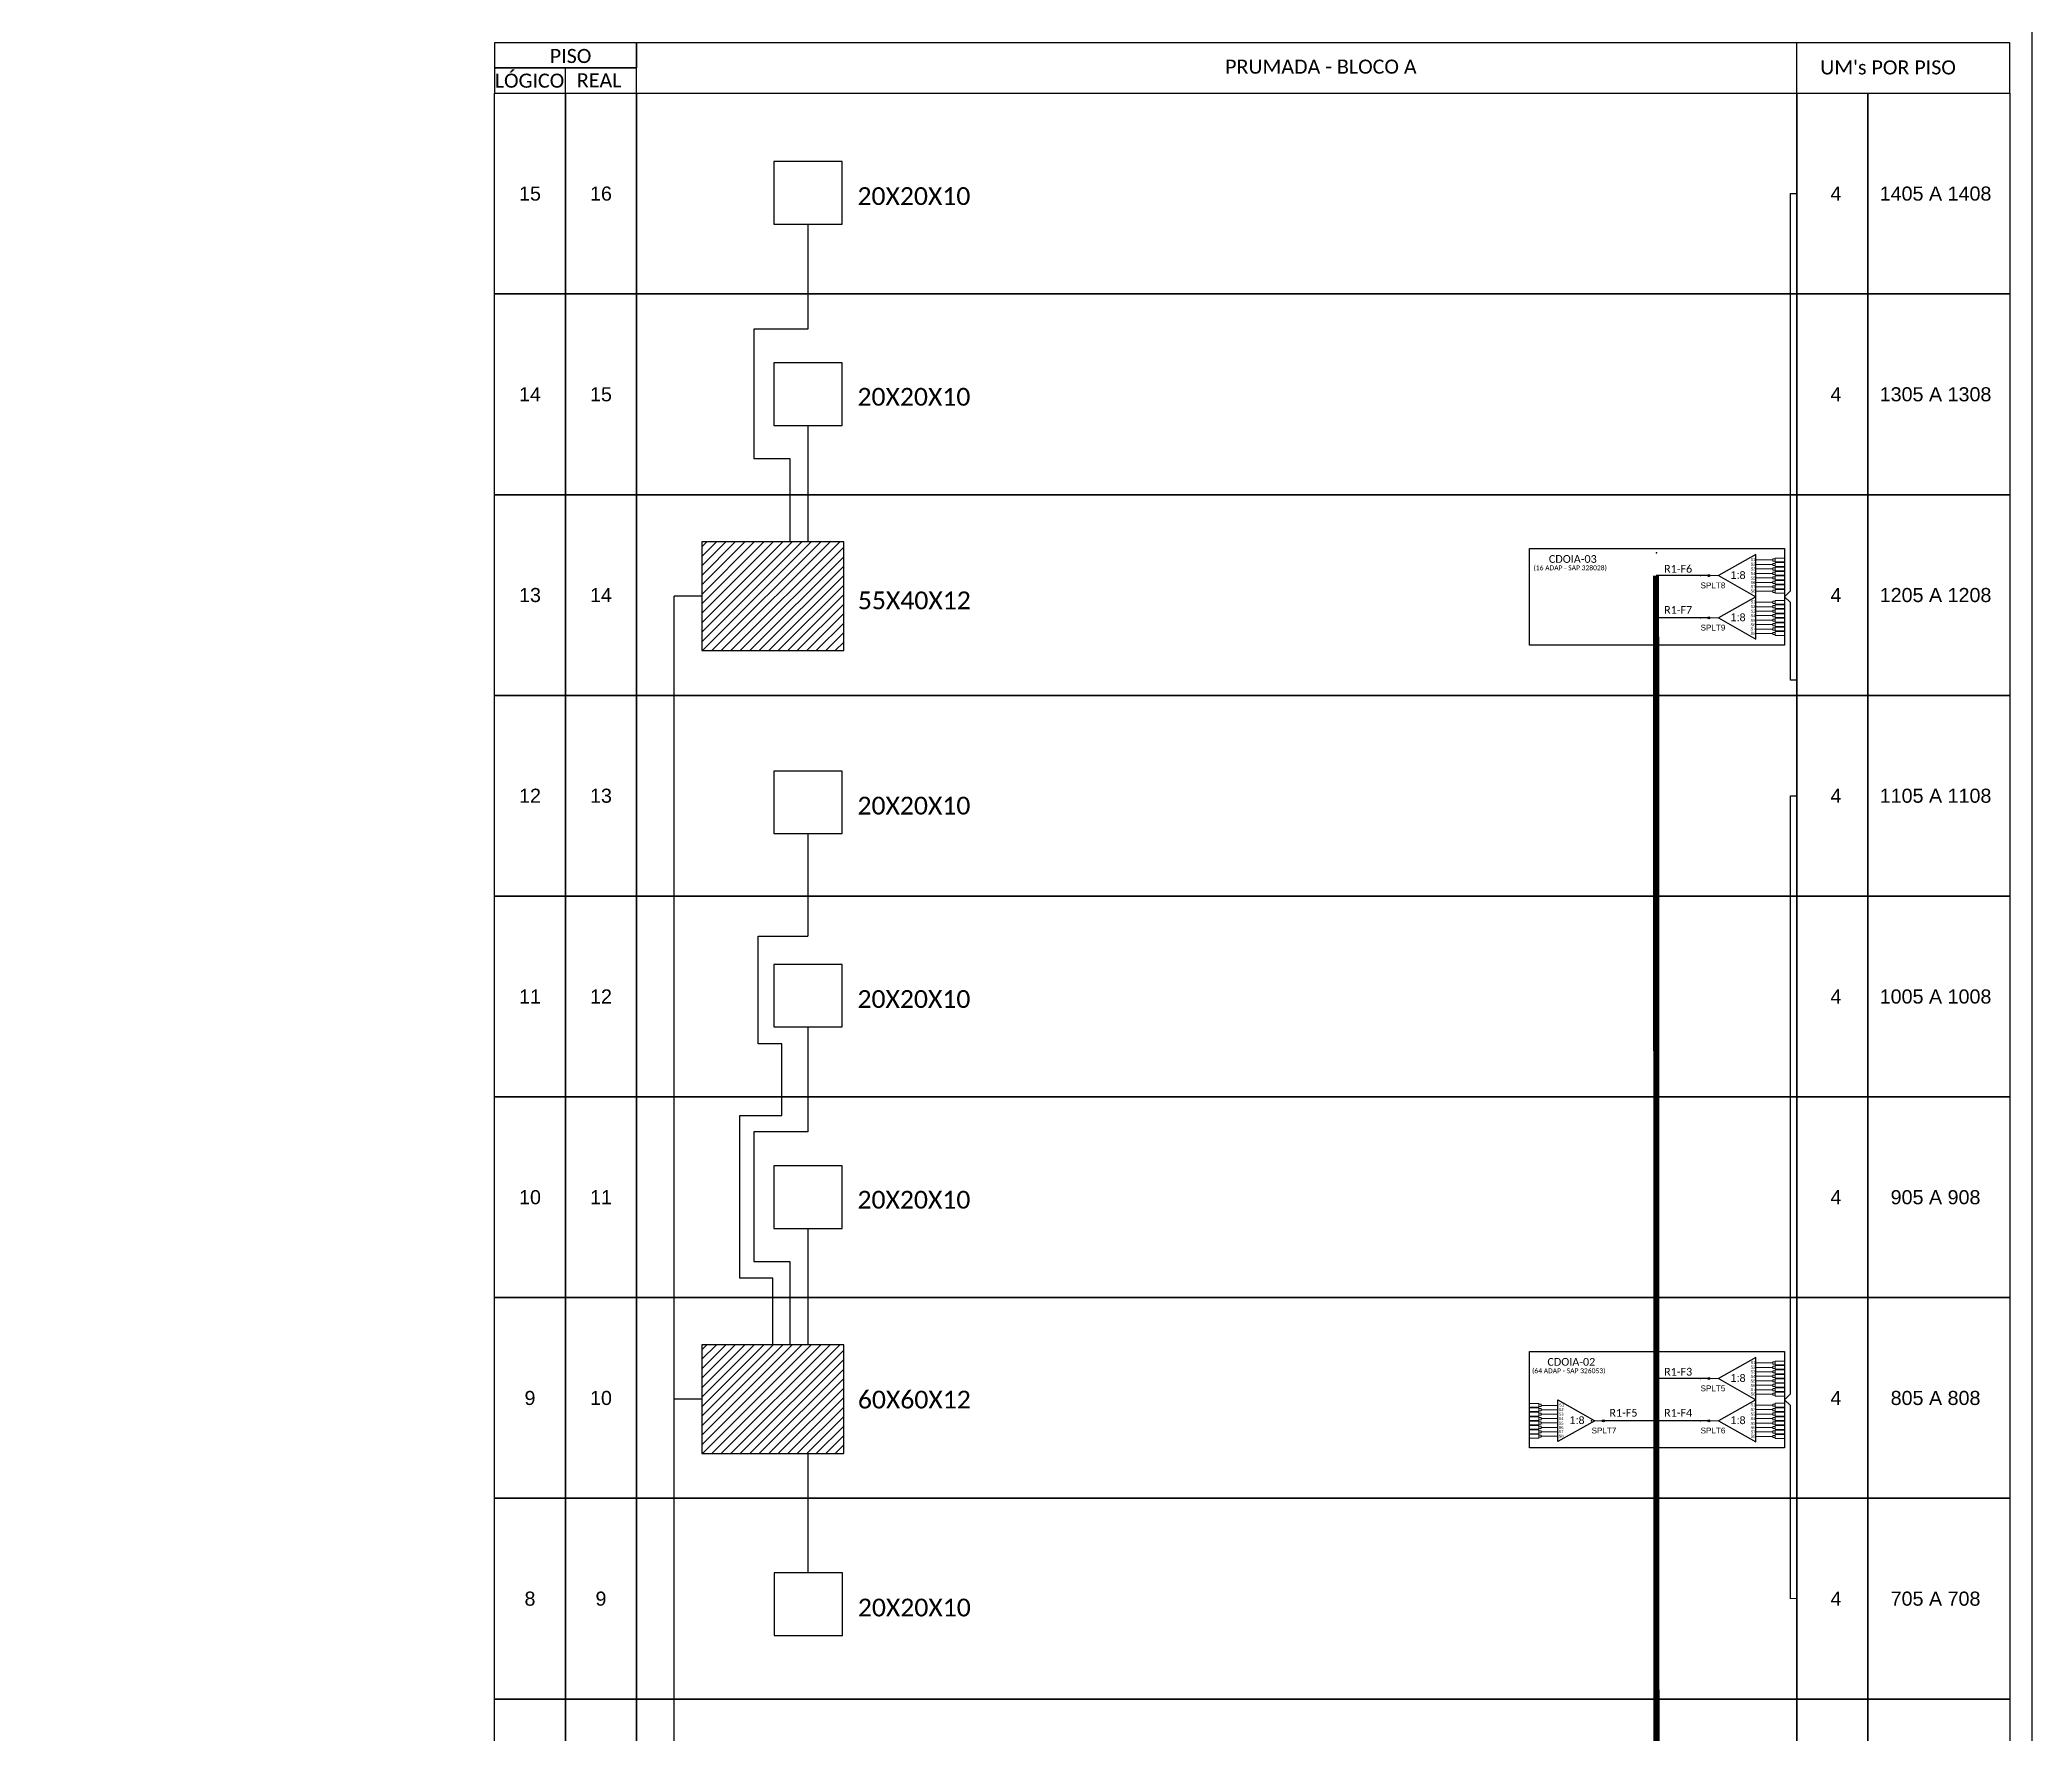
# Model space of a CAD drawing. Header units: inches. Extents: x 1895 to 3364, y -32 to 807.
# Drawn here: x 3067.3 to 3364.3, y 274.2 to 526.7 of the extents above; entities that cross this region are included whole.
import ezdxf
from ezdxf.enums import TextEntityAlignment as Align

# ---------------------------------------------------------------- set-up
doc = ezdxf.new("R2010")
doc.units = ezdxf.units.IN
doc.header["$MEASUREMENT"] = 0
doc.styles.add('ARIAL', font='arial.ttf')
doc.styles.add('WMF-Calibri0', font='calibri.ttf')

# ---------------------------------------------------------------- blocks, each defined once
blk = doc.blocks.new('SPLT_1-8_SC-APC')
at = {"color": 1}
blk.add_lwpolyline([(-7.37, -2.1), (-17.04, -7.55), (-7.37, -13), (-7.37, -2.1)], dxfattribs=at)
at = {"color": 3, "lineweight": 0}
for points in [[(-2.99, -3.51), (-7.37, -3.51)], [(-7.37, -4.66), (-2.99, -4.66)], [(-2.41, -3.02), (-2.41, -4)], [(-2.41, -3.02), (0, -3.02)], [(-2.41, -4), (0, -4)], [(-2.41, -4.17), (-2.41, -5.16)], [(-2.41, -4.17), (0, -4.17)], [(-7.37, -5.82), (-2.99, -5.82)], [(-7.37, -6.97), (-2.99, -6.97)], [(-7.37, -8.12), (-2.99, -8.12)], [(-7.37, -9.28), (-2.99, -9.28)], [(-2.41, -5.16), (0, -5.16)], [(-2.41, -5.32), (-2.41, -6.31)], [(-2.41, -5.32), (0, -5.32)], [(-2.41, -6.31), (0, -6.31)], [(-2.41, -6.48), (-2.41, -7.46)], [(-2.41, -6.48), (0, -6.48)], [(-2.41, -7.46), (0, -7.46)], [(-2.41, -7.63), (-2.41, -8.62)], [(-2.41, -7.63), (0, -7.63)], [(-2.41, -8.62), (0, -8.62)], [(-2.41, -8.78), (-2.41, -9.77)], [(-2.41, -8.78), (0, -8.78)], [(-2.41, -9.77), (0, -9.77)], [(-2.41, -9.94), (-2.41, -10.92)], [(-2.41, -9.94), (0, -9.94)], [(-7.37, -10.43), (-2.99, -10.43)], [(-7.37, -11.58), (-2.99, -11.58)], [(-2.41, -10.92), (0, -10.92)], [(-2.41, -11.09), (-2.41, -12.08)], [(-2.41, -11.09), (0, -11.09)], [(-2.41, -12.08), (0, -12.08)]]:
    blk.add_lwpolyline(points, dxfattribs=at)
for points in [[(-2.99, -3.22), (-2.41, -3.22), (-2.41, -3.8), (-2.99, -3.8)], [(-2.99, -4.38), (-2.41, -4.38), (-2.41, -4.95), (-2.99, -4.95)], [(-2.99, -5.53), (-2.41, -5.53), (-2.41, -6.1), (-2.99, -6.1)], [(-2.99, -6.68), (-2.41, -6.68), (-2.41, -7.26), (-2.99, -7.26)], [(-2.99, -7.84), (-2.41, -7.84), (-2.41, -8.41), (-2.99, -8.41)], [(-2.99, -8.99), (-2.41, -8.99), (-2.41, -9.56), (-2.99, -9.56)], [(-2.99, -10.14), (-2.41, -10.14), (-2.41, -10.72), (-2.99, -10.72)], [(-2.99, -11.3), (-2.41, -11.3), (-2.41, -11.87), (-2.99, -11.87)]]:
    blk.add_lwpolyline(points, close=True, dxfattribs=at)
at = {"color": 1, "lineweight": 0}
blk.add_lwpolyline([(-17.04, -7.55), (-19.26, -7.55)], dxfattribs=at)
at = {"color": 1, "style": 'ARIAL'}
for s, height, p in [('S1', 0.75, (-8.74, -3.78)), ('S2', 0.75, (-8.74, -4.97)), ('1:8', 2, (-13.91, -8.4)), ('S3', 0.75, (-8.74, -6.18)), ('S4', 0.75, (-8.74, -7.36)), ('S5', 0.75, (-8.74, -8.57)), ('S6', 0.75, (-8.74, -9.69)), ('S7', 0.75, (-8.74, -10.78)), ('S8', 0.75, (-8.74, -11.9))]:
    blk.add_text(s, height=height, dxfattribs=at).set_placement(p)
blk = doc.blocks.new('SPLITTER_')
blk.add_point((0, 0))
at = {"style": 'ARIAL', "flags": 4}
blk.add_attdef('SPLT', (0, -3.26), '', height=1.5, dxfattribs=at)
blk = doc.blocks.new('A$C415C251F')
at = {"color": 3}
blk.add_point((0, 0), dxfattribs=at)
blk = doc.blocks.new('LEG_CDOIA8_C-SPLT_DIR')
at = {"color": 3}
blk.add_blockref('A$C415C251F', (0, 0), dxfattribs=at)
at = {"color": 1, "style": 'WMF-Calibri0', "flags": 4}
blk.add_attdef('CDO', (-26.84, -2.61), '', height=2, dxfattribs=at)
blk.add_attdef('MODELO', text='', height=1.5, dxfattribs=at).set_placement((-22.23, -4.54), align=Align.CENTER)
at = {"style": 'ARIAL', "flags": 4}
blk.add_attdef('SPLITAGEM', text='', height=1.5, dxfattribs=at).set_placement((-18.36, -12.59), align=Align.CENTER)
blk = doc.blocks.new('SPLT_1-8_SC-APC_ESQ')
at = {"color": 3, "lineweight": 0}
for points in [[(2.41, -3.02), (0, -3.02)], [(2.41, -4), (0, -4)], [(2.41, -4.17), (0, -4.17)], [(2.41, -5.16), (0, -5.16)], [(2.41, -3.02), (2.41, -4)], [(2.41, -4.17), (2.41, -5.16)], [(2.99, -3.51), (7.37, -3.51)], [(7.37, -4.66), (2.99, -4.66)], [(2.41, -5.32), (0, -5.32)], [(2.41, -6.31), (0, -6.31)], [(2.41, -6.48), (0, -6.48)], [(2.41, -7.46), (0, -7.46)], [(2.41, -7.63), (0, -7.63)], [(2.41, -8.62), (0, -8.62)], [(2.41, -8.78), (0, -8.78)], [(2.41, -9.77), (0, -9.77)], [(2.41, -9.94), (0, -9.94)], [(2.41, -5.32), (2.41, -6.31)], [(2.41, -6.48), (2.41, -7.46)], [(2.41, -7.63), (2.41, -8.62)], [(2.41, -8.78), (2.41, -9.77)], [(2.41, -9.94), (2.41, -10.92)], [(7.37, -5.82), (2.99, -5.82)], [(7.37, -6.97), (2.99, -6.97)], [(7.37, -8.12), (2.99, -8.12)], [(7.37, -9.28), (2.99, -9.28)], [(2.41, -10.92), (0, -10.92)], [(2.41, -11.09), (0, -11.09)], [(2.41, -12.08), (0, -12.08)], [(2.41, -11.09), (2.41, -12.08)], [(7.37, -10.43), (2.99, -10.43)], [(7.37, -11.58), (2.99, -11.58)]]:
    blk.add_lwpolyline(points, dxfattribs=at)
for points in [[(2.99, -3.22), (2.41, -3.22), (2.41, -3.8), (2.99, -3.8)], [(2.99, -4.38), (2.41, -4.38), (2.41, -4.95), (2.99, -4.95)], [(2.99, -5.53), (2.41, -5.53), (2.41, -6.1), (2.99, -6.1)], [(2.99, -6.68), (2.41, -6.68), (2.41, -7.26), (2.99, -7.26)], [(2.99, -7.84), (2.41, -7.84), (2.41, -8.41), (2.99, -8.41)], [(2.99, -8.99), (2.41, -8.99), (2.41, -9.56), (2.99, -9.56)], [(2.99, -10.14), (2.41, -10.14), (2.41, -10.72), (2.99, -10.72)], [(2.99, -11.3), (2.41, -11.3), (2.41, -11.87), (2.99, -11.87)]]:
    blk.add_lwpolyline(points, close=True, dxfattribs=at)
at = {"color": 1}
blk.add_lwpolyline([(7.37, -2.1), (17.04, -7.55), (7.37, -13), (7.37, -2.1)], dxfattribs=at)
at = {"color": 1, "lineweight": 0}
blk.add_lwpolyline([(17.04, -7.55), (19.26, -7.55)], dxfattribs=at)
at = {"color": 1, "style": 'ARIAL'}
for s, height, p in [('S2', 0.75, (7.56, -4.97)), ('S1', 0.75, (7.7, -3.78)), ('S5', 0.75, (7.55, -8.57)), ('S3', 0.75, (7.55, -6.18)), ('S4', 0.75, (7.55, -7.36)), ('S6', 0.75, (7.55, -9.69)), ('S7', 0.75, (7.55, -10.78)), ('1:8', 2, (10.45, -8.4)), ('S8', 0.75, (7.55, -11.9))]:
    blk.add_text(s, height=height, dxfattribs=at).set_placement(p)

msp = doc.modelspace()

# ---------------------------------------------------------------- hatches: boundary and pattern name
h = msp.add_hatch()
h.set_pattern_fill('ANSI31', color=1, scale=8, style=0)
h.set_pattern_definition([(45, (221.5145, 169.6122), (-0.70710678, 0.70710678), [])])
h.paths.add_polyline_path([(3165.94, 451.84), (3165.94, 435.61), (3187.11, 435.61), (3187.11, 451.84)])
h = msp.add_hatch(color=3)
h.dxf.hatch_style = 1
edge = h.paths.add_edge_path()
edge.add_arc((3316.07, 446.79), 0.148, 0, 360)
h = msp.add_hatch(color=3)
h.dxf.hatch_style = 1
edge = h.paths.add_edge_path()
edge.add_arc((3316.07, 446.79), 0.148, 0, 360)
h = msp.add_hatch(color=3)
h.dxf.hatch_style = 1
edge = h.paths.add_edge_path()
edge.add_arc((3316.07, 440.49), 0.148, 0, 360)
h = msp.add_hatch(color=3)
h.dxf.hatch_style = 1
edge = h.paths.add_edge_path()
edge.add_arc((3316.07, 440.49), 0.148, 0, 360)
h = msp.add_hatch()
h.set_pattern_fill('ANSI31', color=1, scale=8, style=0)
h.set_pattern_definition([(45, (221.5145, 49.9123), (-0.70710678, 0.70710678), [])])
h.paths.add_polyline_path([(3165.94, 332.14), (3165.94, 315.91), (3187.11, 315.91), (3187.11, 332.14)])
h = msp.add_hatch(color=3)
h.dxf.hatch_style = 1
edge = h.paths.add_edge_path()
edge.add_arc((3316.07, 327.09), 0.148, 0, 360)
h = msp.add_hatch(color=3)
h.dxf.hatch_style = 1
edge = h.paths.add_edge_path()
edge.add_arc((3316.07, 327.09), 0.148, 0, 360)
h = msp.add_hatch(color=3)
h.dxf.hatch_style = 1
edge = h.paths.add_edge_path()
edge.add_arc((3300.35, 320.79), 0.148, 0, 360)
h = msp.add_hatch(color=3)
h.dxf.hatch_style = 1
edge = h.paths.add_edge_path()
edge.add_arc((3300.35, 320.79), 0.148, 0, 360)
h = msp.add_hatch(color=3)
h.dxf.hatch_style = 1
edge = h.paths.add_edge_path()
edge.add_arc((3316.07, 320.79), 0.148, 0, 360)
h = msp.add_hatch(color=3)
h.dxf.hatch_style = 1
edge = h.paths.add_edge_path()
edge.add_arc((3316.07, 320.79), 0.148, 0, 360)

# ---------------------------------------------------------------- linework, layer by layer
for points in [[(2770.27, 806.63), (2770.27, -31.94), (3364.27, -31.94), (3364.27, 806.63), (2770.27, 806.63)], [(3156.21, 518.71), (3360.93, 518.71), (3360.93, 526.23), (3156.21, 526.23), (3156.21, 526.23), (3156.21, 522.47)], [(3329.18, 518.71), (3329.18, 526.23)], [(3145.63, 518.71), (3145.63, 522.47)]]:
    msp.add_lwpolyline(points)
for points in [[(3135.05, 522.47), (3156.21, 522.47), (3156.21, 526.23), (3135.05, 526.23)], [(3135.05, 518.71), (3156.21, 518.71), (3156.21, 522.47), (3135.05, 522.47)], [(3186.87, 508.54), (3176.68, 508.54), (3176.68, 499.21), (3186.87, 499.21)], [(3186.87, 478.51), (3176.68, 478.51), (3176.68, 469.17), (3186.87, 469.17)], [(3187.11, 451.84), (3165.94, 451.84), (3165.94, 435.61), (3187.11, 435.61)], [(3186.87, 417.66), (3176.68, 417.66), (3176.68, 408.33), (3186.87, 408.33)], [(3186.87, 388.84), (3176.68, 388.84), (3176.68, 379.51), (3186.87, 379.51)], [(3186.87, 358.81), (3176.68, 358.81), (3176.68, 349.47), (3186.87, 349.47)], [(3186.93, 298.12), (3176.74, 298.12), (3176.74, 288.79), (3186.93, 288.79)]]:
    msp.add_lwpolyline(points, close=True)
at = {"color": 0}
for points in [[(3135.05, 518.71), (3145.63, 518.71), (3145.63, 488.79), (3135.05, 488.79)], [(3145.63, 518.71), (3156.21, 518.71), (3156.21, 488.79), (3145.63, 488.79)], [(3156.21, 518.71), (3329.2, 518.71), (3329.2, 488.79), (3156.21, 488.79)], [(3329.2, 518.71), (3339.77, 518.71), (3339.77, 488.79), (3329.2, 488.79)], [(3339.77, 518.71), (3360.93, 518.71), (3360.93, 488.79), (3339.77, 488.79)], [(3135.05, 488.79), (3145.63, 488.79), (3145.63, 458.86), (3135.05, 458.86)], [(3145.63, 488.79), (3156.21, 488.79), (3156.21, 458.86), (3145.63, 458.86)], [(3156.21, 488.79), (3329.2, 488.79), (3329.2, 458.86), (3156.21, 458.86)], [(3329.2, 488.79), (3339.77, 488.79), (3339.77, 458.86), (3329.2, 458.86)], [(3339.77, 488.79), (3360.93, 488.79), (3360.93, 458.86), (3339.77, 458.86)], [(3135.05, 458.86), (3145.63, 458.86), (3145.63, 428.94), (3135.05, 428.94)], [(3145.63, 458.86), (3156.21, 458.86), (3156.21, 428.94), (3145.63, 428.94)], [(3156.21, 458.86), (3329.2, 458.86), (3329.2, 428.94), (3156.21, 428.94)], [(3329.2, 458.86), (3339.77, 458.86), (3339.77, 428.94), (3329.2, 428.94)], [(3339.77, 458.86), (3360.93, 458.86), (3360.93, 428.94), (3339.77, 428.94)], [(3135.05, 428.94), (3145.63, 428.94), (3145.63, 399.01), (3135.05, 399.01)], [(3145.63, 428.94), (3156.21, 428.94), (3156.21, 399.01), (3145.63, 399.01)], [(3156.21, 428.94), (3329.2, 428.94), (3329.2, 399.01), (3156.21, 399.01)], [(3329.2, 428.94), (3339.77, 428.94), (3339.77, 399.01), (3329.2, 399.01)], [(3339.77, 428.94), (3360.93, 428.94), (3360.93, 399.01), (3339.77, 399.01)], [(3135.05, 399.01), (3145.63, 399.01), (3145.63, 369.09), (3135.05, 369.09)], [(3145.63, 399.01), (3156.21, 399.01), (3156.21, 369.09), (3145.63, 369.09)], [(3156.21, 399.01), (3329.2, 399.01), (3329.2, 369.09), (3156.21, 369.09)], [(3329.2, 399.01), (3339.77, 399.01), (3339.77, 369.09), (3329.2, 369.09)], [(3339.77, 399.01), (3360.93, 399.01), (3360.93, 369.09), (3339.77, 369.09)], [(3135.05, 369.09), (3145.63, 369.09), (3145.63, 339.16), (3135.05, 339.16)], [(3145.63, 369.09), (3156.21, 369.09), (3156.21, 339.16), (3145.63, 339.16)], [(3156.21, 369.09), (3329.2, 369.09), (3329.2, 339.16), (3156.21, 339.16)], [(3329.2, 369.09), (3339.77, 369.09), (3339.77, 339.16), (3329.2, 339.16)], [(3339.77, 369.09), (3360.93, 369.09), (3360.93, 339.16), (3339.77, 339.16)], [(3135.05, 339.16), (3145.63, 339.16), (3145.63, 309.24), (3135.05, 309.24)], [(3145.63, 339.16), (3156.21, 339.16), (3156.21, 309.24), (3145.63, 309.24)], [(3156.21, 339.16), (3329.2, 339.16), (3329.2, 309.24), (3156.21, 309.24)], [(3329.2, 339.16), (3339.77, 339.16), (3339.77, 309.24), (3329.2, 309.24)], [(3339.77, 339.16), (3360.93, 339.16), (3360.93, 309.24), (3339.77, 309.24)], [(3135.05, 309.24), (3145.63, 309.24), (3145.63, 279.31), (3135.05, 279.31)], [(3145.63, 309.24), (3156.21, 309.24), (3156.21, 279.31), (3145.63, 279.31)], [(3156.21, 309.24), (3329.2, 309.24), (3329.2, 279.31), (3156.21, 279.31)], [(3329.2, 309.24), (3339.77, 309.24), (3339.77, 279.31), (3329.2, 279.31)], [(3339.77, 309.24), (3360.93, 309.24), (3360.93, 279.31), (3339.77, 279.31)], [(3135.05, 279.31), (3145.63, 279.31), (3145.63, 249.39), (3135.05, 249.39)], [(3145.63, 279.31), (3156.21, 279.31), (3156.21, 249.39), (3145.63, 249.39)], [(3156.21, 279.31), (3329.2, 279.31), (3329.2, 249.39), (3156.21, 249.39)], [(3329.2, 279.31), (3339.77, 279.31), (3339.77, 249.39), (3329.2, 249.39)], [(3339.77, 279.31), (3360.93, 279.31), (3360.93, 249.39), (3339.77, 249.39)]]:
    msp.add_lwpolyline(points, close=True, dxfattribs=at)
at = {"color": 3}
for points in [[(3329.2, 431.21), (3328.24, 431.2), (3328.24, 442.77), (3327.34, 443.64), (3328.24, 444.51), (3328.24, 444.51), (3328.24, 503.75), (3329.2, 503.75)], [(3181.78, 499.21), (3181.78, 483.55), (3173.73, 483.55), (3173.73, 464.23), (3179.07, 464.23), (3179.07, 451.84)], [(3181.78, 469.17), (3181.78, 451.84)], [(3161.81, 324.02), (3161.81, 443.72)], [(3165.94, 443.72), (3161.81, 443.72)], [(3329.2, 294.28), (3328.24, 294.27), (3328.24, 323.07), (3327.34, 323.94), (3328.24, 324.81), (3328.24, 324.81), (3328.24, 413.98), (3329.2, 413.98)], [(3181.78, 408.33), (3181.78, 393.02)], [(3176.53, 332.14), (3176.53, 342.08), (3171.62, 342.08), (3171.62, 366.31), (3177.87, 366.31), (3177.87, 376.99), (3174.33, 376.99), (3174.33, 393.02), (3181.78, 393.02)], [(3181.78, 379.51), (3181.78, 363.85), (3173.73, 363.85), (3173.73, 344.53), (3179.07, 344.53), (3179.07, 332.14)], [(3181.78, 349.47), (3181.78, 332.14)], [(3161.81, 204.32), (3161.81, 324.02)], [(3165.94, 324.02), (3161.81, 324.02)], [(3181.83, 298.12), (3181.83, 315.91)]]:
    msp.add_lwpolyline(points, dxfattribs=at)
at = {"color": 1}
for points in [[(3289.36, 450.84), (3327.34, 450.84), (3327.34, 436.44), (3289.36, 436.44)], [(3187.11, 332.14), (3165.94, 332.14), (3165.94, 315.91), (3187.11, 315.91)], [(3289.36, 331.14), (3327.34, 331.14), (3327.34, 316.74), (3289.36, 316.74)]]:
    msp.add_lwpolyline(points, close=True, dxfattribs=at)
at = {"color": 5, "const_width": 0.914}
msp.add_lwpolyline([(3308.21, 446.79), (3308.33, 67.66)], dxfattribs=at)
at = {"color": 5}
for points in [[(3315.92, 446.79), (3308.21, 446.79)], [(3315.92, 446.79), (3316.07, 446.79)], [(3315.92, 440.49), (3308.21, 440.49)], [(3315.92, 327.09), (3308.21, 327.09)], [(3315.92, 327.09), (3316.07, 327.09)], [(3308.06, 320.79), (3300.35, 320.79)], [(3315.92, 320.79), (3308.21, 320.79)]]:
    msp.add_lwpolyline(points, dxfattribs=at)
at = {"color": 3}
for centre in [(3316.07, 446.79), (3316.07, 446.79), (3316.07, 440.49), (3316.07, 440.49), (3316.07, 327.09), (3316.07, 327.09), (3300.35, 320.79), (3300.35, 320.79), (3316.07, 320.79), (3316.07, 320.79)]:
    msp.add_circle(centre, 0.148, dxfattribs=at)

# ---------------------------------------------------------------- block references
at = {"color": 1}
ref = msp.add_blockref('LEG_CDOIA8_C-SPLT_DIR', (3308.25, 450.21), dxfattribs=dict(at, xscale=0.5775999999998022, yscale=0.5775999999998022, zscale=0.5775999999994746))
ref.add_attrib('CDO', 'CDOIA-03', (3292.23, 448.7), dxfattribs={"color": 1, "height": 1.155, "style": 'WMF-Calibri0'})
ref.add_attrib('MODELO', '(16 ADAP - SAP 328028)', dxfattribs={"color": 1, "height": 0.722, "style": 'WMF-Calibri0'}).set_placement((3295.41, 447.59), align=Align.CENTER)
at = {"color": 3, "xscale": 0.5775999999998022, "yscale": 0.5775999999998022, "zscale": 0.5775999999994746}
for p in [(3327.34, 451.15), (3327.34, 444.85), (3327.34, 331.45), (3327.34, 325.15)]:
    msp.add_blockref('SPLT_1-8_SC-APC', p, dxfattribs=at)
ref = msp.add_blockref('SPLITTER_', (3314.84, 446.79), dxfattribs=dict(xscale=0.5775999999998022, yscale=0.5775999999998022, zscale=0.5775999999994746))
ref.add_attrib('SPLT', 'SPLT8', (3314.84, 444.9), dxfattribs={"height": 0.866, "style": 'ARIAL'})
ref = msp.add_blockref('SPLITTER_', (3314.84, 440.49), dxfattribs=dict(xscale=0.5775999999998022, yscale=0.5775999999998022, zscale=0.5775999999994746))
ref.add_attrib('SPLT', 'SPLT9', (3314.84, 438.61), dxfattribs={"height": 0.866, "style": 'ARIAL'})
at = {"color": 1}
ref = msp.add_blockref('LEG_CDOIA8_C-SPLT_DIR', (3308.03, 330.51), dxfattribs=dict(at, xscale=0.5775999999998022, yscale=0.5775999999998022, zscale=0.5775999999994746))
ref.add_attrib('CDO', 'CDOIA-02', (3292.01, 329), dxfattribs={"color": 1, "height": 1.155, "style": 'WMF-Calibri0'})
ref.add_attrib('MODELO', '(64 ADAP - SAP 326053)', dxfattribs={"color": 1, "height": 0.722, "style": 'WMF-Calibri0'}).set_placement((3295.19, 327.89), align=Align.CENTER)
ref = msp.add_blockref('SPLITTER_', (3314.84, 327.09), dxfattribs=dict(xscale=0.5775999999998022, yscale=0.5775999999998022, zscale=0.5775999999994746))
ref.add_attrib('SPLT', 'SPLT5', (3314.84, 325.2), dxfattribs={"height": 0.866, "style": 'ARIAL'})
at = {"xscale": 0.5702400000000126, "yscale": 0.5702399999999899, "zscale": 0.5702400000000002}
msp.add_blockref('SPLT_1-8_SC-APC_ESQ', (3289.37, 325.1), dxfattribs=at)
ref = msp.add_blockref('SPLITTER_', (3298.59, 320.79), dxfattribs=dict(xscale=0.5775999999998022, yscale=0.5775999999998022, zscale=0.5775999999994746))
ref.add_attrib('SPLT', 'SPLT7', (3298.59, 318.91), dxfattribs={"height": 0.866, "style": 'ARIAL'})
ref = msp.add_blockref('SPLITTER_', (3314.84, 320.79), dxfattribs=dict(xscale=0.5775999999998022, yscale=0.5775999999998022, zscale=0.5775999999994746))
ref.add_attrib('SPLT', 'SPLT6', (3314.84, 318.91), dxfattribs={"height": 0.866, "style": 'ARIAL'})

# ---------------------------------------------------------------- texts
at = {"style": 'WMF-Calibri0'}
for s, p in [('     PISO', (3139.59, 523.21)), ('PRUMADA - BLOCO A', (3243.97, 521.62)), ("UM's POR PISO", (3332.68, 521.51)), ('  LÓGICO', (3133.61, 519.53)), ('    REAL', (3144.36, 519.58))]:
    msp.add_text(s, height=2.102, dxfattribs=at).set_placement(p)
at = {"color": 0, "style": 'ARIAL'}
for s, height, p in [('15', 2.102, (3140.34, 503.75)), ('16', 2.102, (3150.92, 503.75)), ('4', 2.1, (3335.02, 503.75)), ('1405 A 1408', 2.102, (3349.87, 503.75)), ('14', 2.102, (3140.34, 473.83)), ('15', 2.102, (3150.92, 473.83)), ('4', 2.1, (3335.02, 473.83)), ('1305 A 1308', 2.102, (3349.87, 473.83)), ('13', 2.102, (3140.34, 443.9)), ('14', 2.102, (3150.92, 443.9)), ('4', 2.1, (3335.02, 443.9)), ('1205 A 1208', 2.102, (3349.87, 443.9)), ('12', 2.102, (3140.34, 413.98)), ('13', 2.102, (3150.92, 413.98)), ('4', 2.1, (3335.02, 413.98)), ('1105 A 1108', 2.102, (3349.87, 413.98)), ('11', 2.102, (3140.34, 384.05)), ('12', 2.102, (3150.92, 384.05)), ('4', 2.1, (3335.02, 384.05)), ('1005 A 1008', 2.102, (3349.87, 384.05)), ('10', 2.102, (3140.34, 354.13)), ('11', 2.102, (3150.92, 354.13)), ('4', 2.1, (3335.02, 354.13)), ('905 A 908', 2.102, (3349.87, 354.13)), ('9', 2.1, (3140.34, 324.2)), ('10', 2.102, (3150.92, 324.2)), ('4', 2.1, (3335.02, 324.2)), ('805 A 808', 2.102, (3349.87, 324.2)), ('8', 2.1, (3140.34, 294.28)), ('9', 2.1, (3150.92, 294.28)), ('4', 2.1, (3335.02, 294.28)), ('705 A 708', 2.102, (3349.87, 294.28))]:
    msp.add_text(s, height=height, dxfattribs=at).set_placement(p, align=Align.MIDDLE_CENTER)
at = {"color": 0, "style": 'WMF-Calibri0'}
for s, p in [('20X20X10', (3189.16, 502.05)), ('20X20X10', (3189.16, 472.13)), ('55X40X12', (3189.22, 441.78)), ('20X20X10', (3189.16, 411.18)), ('20X20X10', (3189.16, 382.35)), ('20X20X10', (3189.16, 352.43)), ('60X60X12', (3189.22, 322.63)), ('20X20X10', (3189.22, 291.63))]:
    msp.add_text(s, height=2.647, dxfattribs=at).set_placement(p)
at = {"color": 5, "style": 'WMF-Calibri0'}
for s, p in [('R1-F6', (3309.41, 447.23)), ('R1-F7', (3309.41, 441.11)), ('R1-F3', (3309.41, 327.53)), ('R1-F5', (3301.25, 321.41)), ('R1-F4', (3309.41, 321.41))]:
    msp.add_text(s, height=1.155, dxfattribs=at).set_placement(p)

doc.saveas('drawing.dxf')
